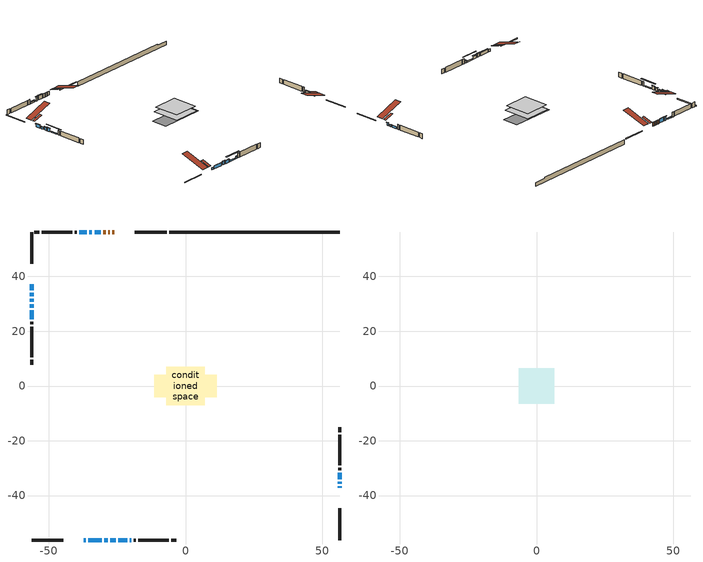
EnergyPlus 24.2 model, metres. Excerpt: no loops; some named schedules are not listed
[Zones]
conditioned space
 floor outside (Floor1 construction): -0.63,-0.63 -0.63,0.63 0.63,0.63 0.63,-0.63 z0.61
 floor adiabatic (AdiabaticFloorConstruction): -7.05,-7.05 -7.05,7.05 7.05,7.05 7.05,-7.05 z0.61
 floor foundation (Slab1 construction): -11.38,-4.16 -11.38,4.16 11.38,4.16 11.38,-4.16 z-1.83
 wall outside (RimJoist1 construction): -6.87,56.24 -18.53,56.24 / -56.24,-56.24 -44.58,-56.24 / -56.24,56.24 -56.24,44.58 / 56.24,-56.24 56.24,-44.58 z0.61:0.91
 wall outside (AdiabaticWallConstruction 1): -25.93,56.24 -26.82,56.24 / -27.75,56.24 -28.19,56.24 / -29.12,56.24 -30.01,56.24 z0.61:2.64
 wall outside (AdiabaticWallConstruction): -37.18,-56.24 -36.43,-56.24 z0.61:1.83; -35.51,-56.24 -30.63,-56.24 / -56.24,37.18 -56.24,34.89 / -56.24,31.92 -56.24,30.8 z0.61:2.13; -29.7,-56.24 -28.48,-56.24 / -56.24,29.87 -56.24,28.65 z0.61:2.44; -27.55,-56.24 -25.52,-56.24 / 56.24,-37.18 56.24,-36.57 z0.61:2.03; -56.24,33.96 -56.24,32.84 / -20.31,-56.24 -19.9,-56.24 z0.61:1.63; -24.59,-56.24 -21.23,-56.24 / -56.24,27.72 -56.24,24.36 / -36.1,56.24 -38.74,56.24 z0.61:1.22; 56.24,-35.64 56.24,-35.03 z0.61:1.43; 56.24,-34.1 56.24,-31.66 z0.61:1.53; -30.94,56.24 -33.22,56.24 / -34.15,56.24 -35.17,56.24 z0.61:2.64
 wall outside (Wall1 construction): -39.67,56.24 -40.47,56.24 / -18.97,-56.24 -18.17,-56.24 / -56.24,23.44 -56.24,22.64 / 56.24,-30.73 56.24,-29.93 z0.61:3.05
 wall outside (Wall2 construction): -41.4,56.24 -52.56,56.24 / -17.24,-56.24 -6.08,-56.24 / -56.24,21.71 -56.24,10.55 / 56.24,-29.01 56.24,-17.85 z0.61:3.05
 wall outside (Wall3 construction): -53.49,56.24 -55.31,56.24 / -5.15,-56.24 -3.33,-56.24 / -56.24,9.62 -56.24,7.8 / 56.24,-16.92 56.24,-15.09 z0.61:3.05
 wall foundation (FoundationWall1 construction): -5.94,56.24,-1.83 -5.94,56.24,0.61 50.02,56.24,0.61 50.02,56.24,-0.05 56.24,56.24,-0.05 56.24,56.24,-1.83
 window (WindowConstruction 14): -37.18,-56.24 -36.44,-56.24 z0.61:1.83
 window (WindowConstruction 7): -35.51,-56.24 -30.63,-56.24 z0.61:2.13
 window (WindowConstruction 8): -29.7,-56.24 -28.48,-56.24 z0.61:2.44
 window (WindowConstruction 9): -27.55,-56.24 -25.52,-56.24 z0.61:2.03
 window (WindowConstruction 10): -56.24,37.18 -56.24,34.89 z0.61:2.13
 window (WindowConstruction 11): -56.24,33.96 -56.24,32.85 z0.61:1.62
 window (WindowConstruction 12): -56.24,31.92 -56.24,30.8 z0.61:2.13
 window (WindowConstruction 13): -56.24,29.87 -56.24,28.65 z0.61:2.44
 window (WindowConstruction 15): -24.59,-56.24 -21.23,-56.24 z0.61:1.22
 window (WindowConstruction): 56.24,-37.18 56.24,-36.57 z0.61:2.03
 window (WindowConstruction 16): -56.24,27.72 -56.24,24.36 z0.61:1.22
 window (WindowConstruction 1): 56.24,-35.64 56.24,-35.03 z0.61:1.42
 window (WindowConstruction 2): 56.24,-34.1 56.24,-31.66 z0.61:1.52
 window (WindowConstruction 3): -30.94,56.24 -33.22,56.24 z0.61:2.64
 window (WindowConstruction 4): -34.15,56.24 -35.17,56.24 z0.61:2.64
 window (WindowConstruction 5): -36.1,56.24 -38.74,56.24 z0.61:1.22
 window (WindowConstruction 6): -20.31,-56.24 -19.9,-56.24 z0.61:1.62
 door (Door): -25.93,56.24 -26.82,56.24 z0.61:2.64
 door (Door 1): -27.75,56.24 -28.19,56.24 z0.61:2.64
 door (Door 2): -29.12,56.24 -30.01,56.24 z0.61:2.64
 ceiling adiabatic (AdiabaticFloorConstruction): 7.05,-7.05 7.05,7.05 -7.05,7.05 -7.05,-7.05 z0.61
 roof outside (Roof2 construction): -25,56.24,3.05 -25,51.49,4.63 -23.75,51.49,4.63 -23.75,56.24,3.05; -38.11,-56.24,3.05 -38.11,-51.49,4.63 -39.36,-51.49,4.63 -39.36,-56.24,3.05; -56.24,38.11,3.05 -51.49,38.11,4.63 -51.49,39.36,4.63 -56.24,39.36,3.05; 56.24,-38.11,3.05 51.49,-38.11,4.63 51.49,-39.36,4.63 56.24,-39.36,3.05
attic - vented
 floor to conditioned space (Floor2 construction Reversed): -6.55,-6.55 -6.55,6.55 6.55,6.55 6.55,-6.55 z3.05
 roof outside (Roof1 construction): -22.82,56.24,3.05 -22.82,43.48,7.3 -19.46,43.48,7.3 -19.46,56.24,3.05; -40.29,-56.24,3.05 -40.29,-43.48,7.3 -43.65,-43.48,7.3 -43.65,-56.24,3.05; -56.24,40.29,3.05 -43.48,40.29,7.3 -43.48,43.65,7.3 -56.24,43.65,3.05; 56.24,-40.29,3.05 43.48,-40.29,7.3 43.48,-43.65,7.3 56.24,-43.65,3.05
shading: -30.43,-56.24 -35.71,-56.24 -35.71,-56.65 -30.43,-56.65 z2.34; -28.28,-56.24 -29.9,-56.24 -29.9,-56.65 -28.28,-56.65 z2.64; -25.32,-56.24 -27.75,-56.24 -27.75,-56.65 -25.32,-56.65 z2.23; -56.24,34.69 -56.24,37.38 -56.65,37.38 -56.65,34.69 z2.34; -56.24,32.64 -56.24,34.16 -56.65,34.16 -56.65,32.64 z1.83; -56.24,30.6 -56.24,32.12 -56.65,32.12 -56.65,30.6 z2.34; -56.24,28.45 -56.24,30.07 -56.65,30.07 -56.65,28.45 z2.64; -18.46,-56.24 -27.36,-56.24 -27.36,-56.65 -18.46,-56.65 z3.99; 56.24,-36.37 56.24,-37.38 56.65,-37.38 56.65,-36.37 z2.23; -56.24,21.59 -56.24,30.49 -56.65,30.49 -56.65,21.59 z3.99; 56.24,-34.83 56.24,-35.84 56.65,-35.84 56.65,-34.83 z1.62; 56.24,-31.46 56.24,-34.3 56.65,-34.3 56.65,-31.46 z1.73; -33.42,56.24 -30.74,56.24 -30.74,56.65 -33.42,56.65 z2.84; -35.37,56.24 -33.95,56.24 -33.95,56.65 -35.37,56.65 z2.84; -38.94,56.24 -35.89,56.24 -35.89,56.65 -38.94,56.65 z1.42; -19.7,-56.24 -20.51,-56.24 -20.51,-56.65 -19.7,-56.65 z1.83
[Building]
Building 1: Terrain=Suburbs
[Site:Location]
Edmonton Intl AP_AB: Latitude {deg}=53.31; Longitude {deg}=-113.58; Time Zone {hr}=-7; Elevation {m}=723; Keep Site Location Information=Yes
[Site:GroundTemperature:Shallow]
-1.56185, -3.61833, -3.78302, -2.80711, 1.11059, 5.01004, 8.39065, 10.5322, 10.7141, 8.97234, 5.67794, 1.89811
[Site:WaterMainsTemperature]
Calculation Method=Schedule; Temperature Schedule=mains temperature schedule
[Material] Roughness=Rough; Thermal Absorptance=0.9
Name | Thickness {m} | Conductivity {W/m-K} | Density {kg/m3} | Specific Heat {J/kg-K} | Solar Absorptance | Visible Absorptance
asphalt or fiberglass shingles | 0.00635 | 0.162714 | 1121.4 | 1465.45 | 0.4 | 0.4
ceiling loosefill ins | 0.169333 | 0.0480833 | 16.02 | 1046.75 | 0.7 | 0.7
ceiling stud and cavity | 0.1397 | 0.502125 | 65.682 | 1177.47 | 0.7 | 0.7
concrete 4.0 in. | 0.1016 | 1.803125 | 2242.8 | 837.4 | 0.7 | 0.7
concrete 8.0 in. | 0.2032 | 1.803125 | 2242.8 | 837.4 | 0.7 | 0.7
door material | 0.04445 | 0.188738 | 512.64 | 1214.23 | 0.7 | 0.7
door material 1 | 0.04445 | 0.053851 | 512.64 | 1214.23 | 0.7 | 0.7
exterior vertical ins | 0.0460229 | 0.029427 | 32.04 | 1214.23 | 0.7 | 0.7
floor covering | 0.0127 | 0.0433444 | 54.468 | 1339.84 | 0.6 | 0.6
floor rigid ins; rim joist rigid ins; roof rigid ins | 0.051816 | 0.029427 | 32.04 | 1214.23 | 0.7 | 0.7
floor rigid ins 1; wall rigid ins | 0.512978 | 0.029427 | 32.04 | 1214.23 | 0.7 | 0.7
floor stud and cavity | 0.1397 | 0.104227 | 92.3553 | 1139.71 | 0.7 | 0.7
floor stud and cavity 1 | 0.1397 | 1.75129 | 37.0049 | 1207.88 | 0.7 | 0.7
furniture material conditioned space 1 | 0.1524 | 0.115458 | 640.8 | 1214.23 | 0.6 | 0.6
gypsum board | 0.0127 | 0.160291 | 801 | 837.4 | 0.6 | 0.6
gypsum board 1 | 0.0127 | 0.160291 | 801 | 837.4 | 0.7 | 0.7
osb sheathing 0.5 in. | 0.0127 | 0.115458 | 512.64 | 1214.23 | 0.7 | 0.7
osb sheathing 0.75 in. | 0.01905 | 0.115458 | 512.64 | 1214.23 | 0.7 | 0.7
osb sheathing 2.0 in. | 0.0508 | 0.115458 | 512.64 | 1214.23 | 0.7 | 0.7
rim joist stud and cavity | 0.0508 | 0.0448971 | 125.044 | 1163.47 | 0.6 | 0.6
roof stud and cavity | 0.2032 | 0.17333 | 78.34581 | 1123.46 | 0.7 | 0.7
wall stud and cavity | 0.1397 | 0.115992 | 139.0536 | 1170.24 | 0.7 | 0.7
wall stud and cavity 1 | 0.1397 | 0.0992973 | 139.0536 | 1170.24 | 0.7 | 0.7
wall stud and cavity 2 | 0.1397 | 0.110654 | 139.0536 | 1170.24 | 0.7 | 0.7
wall stud and cavity 3 | 0.0889 | 0.380278 | 52.3479 | 1209.89 | 0.7 | 0.7
wall stud and cavity 4 | 0.0889 | 0.391764 | 83.0341 | 1211.67 | 0.7 | 0.7
wood siding | 0.0254 | 0.102417 | 544.68 | 1172.36 | 0.4 | 0.4
wood siding 1; wood siding 2; wood siding 3 | 0.0254 | 0.102417 | 544.68 | 1172.36 | 0.7 | 0.7
[WindowMaterial:SimpleGlazingSystem]
Name | U-Factor {W/m2-K} | Solar Heat Gain Coefficient
WindowMaterial | 2.49605 | 0.27
WindowMaterial 1 | 3.259172 | 0.5
WindowMaterial 10 | 3.29721 | 0.7
WindowMaterial 11 | 3.30346 | 0.65
WindowMaterial 12 | 3.276206 | 0.61
WindowMaterial 13 | 3.298918 | 0.68
WindowMaterial 14 | 3.310274 | 0.62
WindowMaterial 15 | 4.77066 | 0.51
WindowMaterial 2 | 3.273367 | 0.58
WindowMaterial 3 | 3.29438 | 0.71
WindowMaterial 4 | 2.41712 | 0.27
WindowMaterial 5 | 2.46993 | 0.27
WindowMaterial 6 | 3.2552 | 0.44
WindowMaterial 7 | 3.296079 | 0.7
WindowMaterial 8 | 3.2745 | 0.55
WindowMaterial 9 | 2.390438 | 0.27
[Construction]
AdiabaticFloorConstruction: floor stud and cavity 1, floor rigid ins 1, osb sheathing 0.75 in., floor covering
AdiabaticWallConstruction: wood siding 2, wall rigid ins, wall stud and cavity 3, gypsum board
AdiabaticWallConstruction 1: wood siding 3, wall rigid ins, wall stud and cavity 3, gypsum board
Door: door material
Door 1; Door 2: door material 1
Floor1 construction: floor stud and cavity, floor rigid ins, osb sheathing 0.75 in., floor covering
Floor2 construction Reversed: gypsum board, ceiling stud and cavity, ceiling loosefill ins
FoundationWall1 construction: concrete 8.0 in., gypsum board 1
furniture construction conditioned space 1: furniture material conditioned space 1
PartitionWallConstruction: gypsum board, wall stud and cavity 4, gypsum board
RimJoist1 construction: wood siding 1, rim joist rigid ins, osb sheathing 2.0 in., rim joist stud and cavity
Roof1 construction: asphalt or fiberglass shingles
Roof2 construction: asphalt or fiberglass shingles, roof rigid ins, osb sheathing 0.75 in., roof stud and cavity, gypsum board
Slab1 construction: concrete 4.0 in.
Wall1 construction: wood siding, osb sheathing 0.5 in., wall stud and cavity, gypsum board
Wall2 construction: wood siding, osb sheathing 0.5 in., wall stud and cavity 1, gypsum board
Wall3 construction: wood siding, osb sheathing 0.5 in., wall stud and cavity 2, gypsum board
WindowConstruction: WindowMaterial
WindowConstruction 1: WindowMaterial 1
WindowConstruction 10: WindowMaterial 10
WindowConstruction 11: WindowMaterial 11
WindowConstruction 12: WindowMaterial 12
WindowConstruction 13: WindowMaterial 13
WindowConstruction 14: WindowMaterial 14
WindowConstruction 15; WindowConstruction 16: WindowMaterial 15
WindowConstruction 2: WindowMaterial 2
WindowConstruction 3: WindowMaterial 3
WindowConstruction 4: WindowMaterial 4
WindowConstruction 5: WindowMaterial 5
WindowConstruction 6: WindowMaterial 6
WindowConstruction 7: WindowMaterial 7
WindowConstruction 8: WindowMaterial 8
WindowConstruction 9: WindowMaterial 9
[Zone] Multiplier=1; Part of Total Floor Area=Yes
Name | Volume {m3}
attic - vented | 118.267
conditioned space | 1023.3
[Space]
Name | Zone | Volume {m3}
attic - vented 1 | attic - vented | 118.267
conditioned space 1 | conditioned space | 1023.3
[ZoneInfiltration:EffectiveLeakageArea]
infil attic - vented 1: Zone or Space=attic - vented 1; Schedule=Always On Discrete; Effective Air Leakage Area {cm2}=5961.74; Stack Coefficient=0.000295575; Wind Coefficient=1.16159e-05
[ZoneMixing]
whole house fan mix: Zone or Space=attic - vented; Schedule=Always On Continuous; Design Flow Rate Calculation Method=Flow/Zone; Design Flow Rate {m3/s}=0; Source Zone or Space=conditioned space
[SurfaceProperty:ExposedFoundationPerimeter]
Slab1: Exposed Perimeter Calculation Method=TotalExposedPerimeter; Total Exposed Perimeter {m}=62.179
[InternalMass] Zone or ZoneList=conditioned space; Space or SpaceList=conditioned space 1
Name | Construction | Surface Area {m2}
furniture mass conditioned space 1 | furniture construction conditioned space 1 | 156.012
partition wall mass | PartitionWallConstruction | 390.03
[Lights]
interior lighting: Zone or ZoneList or Space or SpaceList=conditioned space 1; Schedule=interior lighting schedule; Design Level Calculation Method=LightingLevel; Lighting Level {W}=343.2; Return Air Fraction=0; Fraction Radiant=0.6; Fraction Visible=0.2; Fraction Replaceable=1
[People]
occupants: Zone or ZoneList or Space or SpaceList=conditioned space 1; Number of People Schedule=occupants schedule; Number of People Calculation Method=People; Number of People=3; Fraction Radiant=0.314171; Sensible Heat Fraction=0.56303; Activity Level Schedule=occupants activity schedule; Carbon Dioxide Generation Rate {m3/s-W}=0; Enable ASHRAE 55 Comfort Warnings=No; Mean Radiant Temperature Calculation Type=EnclosureAveraged
[ElectricEquipment] Zone or ZoneList or Space or SpaceList=conditioned space 1; Design Level Calculation Method=EquipmentLevel
Name | Schedule | Design Level {W} | Fraction Latent | Fraction Radiant | Fraction Lost
clothes dryer | clothes dryer schedule | 140.772 | 0.015 | 0.081 | 0.85
clothes washer | clothes washer schedule | 32.1985 | 0.03 | 0.162 | 0.7
cooking range | cooking range schedule | 215.147 | 0.08 | 0.432 | 0.2
dishwasher | dishwasher schedule | 66.8632 | 0.3 | 0.18 | 0.4
fridge | fridge schedule | 72.9452 | 0 | 0.6 | 0
mech vent bath fan 0 | mech vent bath fan 0 schedule | 50.2 | 0 | 0 | 1
mech vent bath fan 1 | mech vent bath fan 1 schedule | 50.2 | 0 | 0 | 1
mech vent house fan | mech vent house fan schedule | 0 | 0 | 0 | 1
mech vent house fan cfis | mech vent house fan cfis schedule | 0 | 0 | 0 | 0
mech vent range fan 0 | mech vent range fan 0 schedule | 57 | 0 | 0 | 1
misc plug loads | misc plug loads schedule | 494.7 | 0.045 | 0.513 | 0.1
whole house fan | Always On Discrete | 0 | 0 | 0 | 1
[OtherEquipment] Zone or ZoneList or Space or SpaceList=conditioned space 1; Design Level Calculation Method=EquipmentLevel
Name | Fuel Type | Schedule | Design Level {W} | Fraction Latent | Fraction Radiant | Fraction Lost
clothes dryer 1 | Electricity | clothes dryer schedule | 0 | 0.015 | 0.081 | 0.85
cooking range 1 | Electricity | cooking range schedule | 0 | 0.08 | 0.432 | 0.2
general water use latent | None | general water use schedule | 62.594 | 1 | 0 | 0
general water use sensible | None | general water use schedule | -61.6891 | 0 | 0.6 | 0
mech vent house fan latent load | None | Always On Discrete | 0 | 1 | 0 | 0
mech vent house fan sensible load | None | Always On Discrete | 0 | 0 | 0 | 0
water heater energy adjustment1 | NaturalGas | Always On Discrete | 0.01 | 0 | 0 | 1
[ZoneInfiltration:DesignFlowRate] Zone or ZoneList or Space or SpaceList=conditioned space 1; Schedule=Always On Discrete; Design Flow Rate Calculation Method=Flow/Zone; Design Flow Rate {m3/s}=0
infil flow; natural vent flow; whole house fan flow
[Foundation:Kiva]
Foundation Kiva 1: Initial Indoor Air Temperature {C}=18; Wall Height Above Grade {m}=0.609996; Wall Depth Below Slab {m}=0.2032; Custom Block Material Name 1=exterior vertical ins; Custom Block Depth 1 {m}=2.43998; Custom Block X Position 1 {m}=0.2159; Custom Block Z Position 1 {m}=0
[Foundation:Kiva:Settings]
Soil Conductivity {W/m-K}=0.849921; Soil Density {kg/m3}=1842.3; Soil Specific Heat {J/kg-K}=418.7; Ground Solar Absorptivity=0.9; Ground Thermal Absorptivity=0.9; Ground Surface Roughness {m}=0.03; Far-Field Width {m}=40; Deep-Ground Boundary Condition=ZeroFlux; Deep-Ground Depth {m}=40; Minimum Cell Dimension {m}=0.2; Maximum Cell Growth Coefficient=3; Simulation Timestep=Timestep
[Exterior:Lights]
exterior lighting: Schedule=exterior lighting schedule; Design Level {W}=75.6
[Schedule:Constant]
Name | Hourly Value
Always On Continuous; mech vent house fan schedule; mech vent house fan cfis schedule; Always On Discrete | 1
occupants activity schedule | 117.228
fridge schedule | 0
[Schedule:Week:Daily]
interior lighting schedule Week Rule - Jan1-Jan27: interior lighting schedule day, interior lighting schedule day, interior lighting schedule day, interior lighting schedule day, interior lighting schedule day, interior lighting schedule day, interior lighting schedule day, interior lighting schedule default day, interior lighting schedule default day, interior lighting schedule default day, interior lighting schedule default day, interior lighting schedule default day
interior lighting schedule Week Rule - Jan28-Feb3: interior lighting schedule day, interior lighting schedule day, interior lighting schedule day, interior lighting schedule day, interior lighting schedule day 1, interior lighting schedule day 1, interior lighting schedule day 1, interior lighting schedule default day, interior lighting schedule default day, interior lighting schedule default day, interior lighting schedule default day, interior lighting schedule default day
interior lighting schedule Week Rule - Feb4-Feb24: interior lighting schedule day 1, interior lighting schedule day 1, interior lighting schedule day 1, interior lighting schedule day 1, interior lighting schedule day 1, interior lighting schedule day 1, interior lighting schedule day 1, interior lighting schedule default day, interior lighting schedule default day, interior lighting schedule default day, interior lighting schedule default day, interior lighting schedule default day
interior lighting schedule Week Rule - Feb25-Mar3: interior lighting schedule day 1, interior lighting schedule day 1, interior lighting schedule day 1, interior lighting schedule day 1, interior lighting schedule day 2, interior lighting schedule day 2, interior lighting schedule day 2, interior lighting schedule default day, interior lighting schedule default day, interior lighting schedule default day, interior lighting schedule default day, interior lighting schedule default day
interior lighting schedule Week Rule - Mar4-Mar31: interior lighting schedule day 2, interior lighting schedule day 2, interior lighting schedule day 2, interior lighting schedule day 2, interior lighting schedule day 2, interior lighting schedule day 2, interior lighting schedule day 2, interior lighting schedule default day, interior lighting schedule default day, interior lighting schedule default day, interior lighting schedule default day, interior lighting schedule default day
interior lighting schedule Week Rule - Apr1-Apr28: interior lighting schedule day 3, interior lighting schedule day 3, interior lighting schedule day 3, interior lighting schedule day 3, interior lighting schedule day 3, interior lighting schedule day 3, interior lighting schedule day 3, interior lighting schedule default day, interior lighting schedule default day, interior lighting schedule default day, interior lighting schedule default day, interior lighting schedule default day
interior lighting schedule Week Rule - Apr29-May5: interior lighting schedule day 3, interior lighting schedule day 3, interior lighting schedule day 4, interior lighting schedule day 4, interior lighting schedule day 4, interior lighting schedule day 4, interior lighting schedule day 4, interior lighting schedule default day, interior lighting schedule default day, interior lighting schedule default day, interior lighting schedule default day, interior lighting schedule default day
interior lighting schedule Week Rule - May6-May26: interior lighting schedule day 4, interior lighting schedule day 4, interior lighting schedule day 4, interior lighting schedule day 4, interior lighting schedule day 4, interior lighting schedule day 4, interior lighting schedule day 4, interior lighting schedule default day, interior lighting schedule default day, interior lighting schedule default day, interior lighting schedule default day, interior lighting schedule default day
interior lighting schedule Week Rule - May27-Jun2: interior lighting schedule day 4, interior lighting schedule day 4, interior lighting schedule day 4, interior lighting schedule day 4, interior lighting schedule day 4, interior lighting schedule day 5, interior lighting schedule day 5, interior lighting schedule default day, interior lighting schedule default day, interior lighting schedule default day, interior lighting schedule default day, interior lighting schedule default day
interior lighting schedule Week Rule - Jun3-Jun30: interior lighting schedule day 5, interior lighting schedule day 5, interior lighting schedule day 5, interior lighting schedule day 5, interior lighting schedule day 5, interior lighting schedule day 5, interior lighting schedule day 5, interior lighting schedule default day, interior lighting schedule default day, interior lighting schedule default day, interior lighting schedule default day, interior lighting schedule default day
interior lighting schedule Week Rule - Jul1-Jul28: interior lighting schedule day 6, interior lighting schedule day 6, interior lighting schedule day 6, interior lighting schedule day 6, interior lighting schedule day 6, interior lighting schedule day 6, interior lighting schedule day 6, interior lighting schedule default day, interior lighting schedule default day, interior lighting schedule default day, interior lighting schedule default day, interior lighting schedule default day
interior lighting schedule Week Rule - Jul29-Aug4: interior lighting schedule day 6, interior lighting schedule day 6, interior lighting schedule day 6, interior lighting schedule day 7, interior lighting schedule day 7, interior lighting schedule day 7, interior lighting schedule day 7, interior lighting schedule default day, interior lighting schedule default day, interior lighting schedule default day, interior lighting schedule default day, interior lighting schedule default day
interior lighting schedule Week Rule - Aug5-Aug25: interior lighting schedule day 7, interior lighting schedule day 7, interior lighting schedule day 7, interior lighting schedule day 7, interior lighting schedule day 7, interior lighting schedule day 7, interior lighting schedule day 7, interior lighting schedule default day, interior lighting schedule default day, interior lighting schedule default day, interior lighting schedule default day, interior lighting schedule default day
interior lighting schedule Week Rule - Aug26-Sep1: interior lighting schedule day 7, interior lighting schedule day 7, interior lighting schedule day 7, interior lighting schedule day 7, interior lighting schedule day 7, interior lighting schedule day 7, interior lighting schedule day 8, interior lighting schedule default day, interior lighting schedule default day, interior lighting schedule default day, interior lighting schedule default day, interior lighting schedule default day
interior lighting schedule Week Rule - Sep2-Sep29: interior lighting schedule day 8, interior lighting schedule day 8, interior lighting schedule day 8, interior lighting schedule day 8, interior lighting schedule day 8, interior lighting schedule day 8, interior lighting schedule day 8, interior lighting schedule default day, interior lighting schedule default day, interior lighting schedule default day, interior lighting schedule default day, interior lighting schedule default day
interior lighting schedule Week Rule - Sep30-Oct6: interior lighting schedule day 8, interior lighting schedule day 9, interior lighting schedule day 9, interior lighting schedule day 9, interior lighting schedule day 9, interior lighting schedule day 9, interior lighting schedule day 9, interior lighting schedule default day, interior lighting schedule default day, interior lighting schedule default day, interior lighting schedule default day, interior lighting schedule default day
interior lighting schedule Week Rule - Oct7-Oct27: interior lighting schedule day 9, interior lighting schedule day 9, interior lighting schedule day 9, interior lighting schedule day 9, interior lighting schedule day 9, interior lighting schedule day 9, interior lighting schedule day 9, interior lighting schedule default day, interior lighting schedule default day, interior lighting schedule default day, interior lighting schedule default day, interior lighting schedule default day
interior lighting schedule Week Rule - Oct28-Nov3: interior lighting schedule day 9, interior lighting schedule day 9, interior lighting schedule day 9, interior lighting schedule day 9, interior lighting schedule day 10, interior lighting schedule day 10, interior lighting schedule day 10, interior lighting schedule default day, interior lighting schedule default day, interior lighting schedule default day, interior lighting schedule default day, interior lighting schedule default day
interior lighting schedule Week Rule - Nov4-Nov24: interior lighting schedule day 10, interior lighting schedule day 10, interior lighting schedule day 10, interior lighting schedule day 10, interior lighting schedule day 10, interior lighting schedule day 10, interior lighting schedule day 10, interior lighting schedule default day, interior lighting schedule default day, interior lighting schedule default day, interior lighting schedule default day, interior lighting schedule default day
interior lighting schedule Week Rule - Nov25-Dec1: interior lighting schedule day 10, interior lighting schedule day 10, interior lighting schedule day 10, interior lighting schedule day 10, interior lighting schedule day 10, interior lighting schedule day 10, interior lighting schedule day 11, interior lighting schedule default day, interior lighting schedule default day, interior lighting schedule default day, interior lighting schedule default day, interior lighting schedule default day
interior lighting schedule Week Rule - Dec2-Dec31: interior lighting schedule day 11, interior lighting schedule day 11, interior lighting schedule day 11, interior lighting schedule day 11, interior lighting schedule day 11, interior lighting schedule day 11, interior lighting schedule day 11, interior lighting schedule default day, interior lighting schedule default day, interior lighting schedule default day, interior lighting schedule default day, interior lighting schedule default day
occupants schedule Week Rule - Jan1-Dec31: occupants schedule day, occupants schedule day, occupants schedule day, occupants schedule day, occupants schedule day, occupants schedule day, occupants schedule day, occupants schedule default day, occupants schedule default day, occupants schedule default day, occupants schedule default day, occupants schedule default day
clothes dryer schedule Week Rule - Jan1-Dec31: clothes dryer schedule day, clothes dryer schedule day, clothes dryer schedule day, clothes dryer schedule day, clothes dryer schedule day, clothes dryer schedule day, clothes dryer schedule day, clothes dryer schedule default day, clothes dryer schedule default day, clothes dryer schedule default day, clothes dryer schedule default day, clothes dryer schedule default day
clothes washer schedule Week Rule - Jan1-Dec31: clothes washer schedule day, clothes washer schedule day, clothes washer schedule day, clothes washer schedule day, clothes washer schedule day, clothes washer schedule day, clothes washer schedule day, clothes washer schedule default day, clothes washer schedule default day, clothes washer schedule default day, clothes washer schedule default day, clothes washer schedule default day
cooking range schedule Week Rule - Jan1-Dec31: cooking range schedule day, cooking range schedule day, cooking range schedule day, cooking range schedule day, cooking range schedule day, cooking range schedule day, cooking range schedule day, cooking range schedule default day, cooking range schedule default day, cooking range schedule default day, cooking range schedule default day, cooking range schedule default day
dishwasher schedule Week Rule - Jan1-Dec31: dishwasher schedule day, dishwasher schedule day, dishwasher schedule day, dishwasher schedule day, dishwasher schedule day, dishwasher schedule day, dishwasher schedule day, dishwasher schedule default day, dishwasher schedule default day, dishwasher schedule default day, dishwasher schedule default day, dishwasher schedule default day
mech vent bath fan 0 schedule Week Rule - Jan1-Dec31: mech vent bath fan 0 schedule day, mech vent bath fan 0 schedule day, mech vent bath fan 0 schedule day, mech vent bath fan 0 schedule day, mech vent bath fan 0 schedule day, mech vent bath fan 0 schedule day, mech vent bath fan 0 schedule day, mech vent bath fan 0 schedule default day, mech vent bath fan 0 schedule default day, mech vent bath fan 0 schedule default day, mech vent bath fan 0 schedule default day, mech vent bath fan 0 schedule default day
mech vent bath fan 1 schedule Week Rule - Jan1-Dec31: mech vent bath fan 1 schedule day, mech vent bath fan 1 schedule day, mech vent bath fan 1 schedule day, mech vent bath fan 1 schedule day, mech vent bath fan 1 schedule day, mech vent bath fan 1 schedule day, mech vent bath fan 1 schedule day, mech vent bath fan 1 schedule default day, mech vent bath fan 1 schedule default day, mech vent bath fan 1 schedule default day, mech vent bath fan 1 schedule default day, mech vent bath fan 1 schedule default day
mech vent range fan 0 schedule Week Rule - Jan1-Dec31: mech vent range fan 0 schedule day, mech vent range fan 0 schedule day, mech vent range fan 0 schedule day, mech vent range fan 0 schedule day, mech vent range fan 0 schedule day, mech vent range fan 0 schedule day, mech vent range fan 0 schedule day, mech vent range fan 0 schedule default day, mech vent range fan 0 schedule default day, mech vent range fan 0 schedule default day, mech vent range fan 0 schedule default day, mech vent range fan 0 schedule default day
misc plug loads schedule Week Rule - Jan1-Dec31: misc plug loads schedule day, misc plug loads schedule day, misc plug loads schedule day, misc plug loads schedule day, misc plug loads schedule day, misc plug loads schedule day, misc plug loads schedule day, misc plug loads schedule default day, misc plug loads schedule default day, misc plug loads schedule default day, misc plug loads schedule default day, misc plug loads schedule default day
general water use schedule Week Rule - Jan1-Dec31: general water use schedule day, general water use schedule day, general water use schedule day, general water use schedule day, general water use schedule day, general water use schedule day, general water use schedule day, general water use schedule default day, general water use schedule default day, general water use schedule default day, general water use schedule default day, general water use schedule default day
exterior lighting schedule Week Rule - Jan1-Jan27: exterior lighting schedule day, exterior lighting schedule day, exterior lighting schedule day, exterior lighting schedule day, exterior lighting schedule day, exterior lighting schedule day, exterior lighting schedule day, exterior lighting schedule default day, exterior lighting schedule default day, exterior lighting schedule default day, exterior lighting schedule default day, exterior lighting schedule default day
exterior lighting schedule Week Rule - Jan28-Feb3: exterior lighting schedule day, exterior lighting schedule day, exterior lighting schedule day, exterior lighting schedule day, exterior lighting schedule day 1, exterior lighting schedule day 1, exterior lighting schedule day 1, exterior lighting schedule default day, exterior lighting schedule default day, exterior lighting schedule default day, exterior lighting schedule default day, exterior lighting schedule default day
exterior lighting schedule Week Rule - Feb4-Feb24: exterior lighting schedule day 1, exterior lighting schedule day 1, exterior lighting schedule day 1, exterior lighting schedule day 1, exterior lighting schedule day 1, exterior lighting schedule day 1, exterior lighting schedule day 1, exterior lighting schedule default day, exterior lighting schedule default day, exterior lighting schedule default day, exterior lighting schedule default day, exterior lighting schedule default day
exterior lighting schedule Week Rule - Feb25-Mar3: exterior lighting schedule day 1, exterior lighting schedule day 1, exterior lighting schedule day 1, exterior lighting schedule day 1, exterior lighting schedule day 2, exterior lighting schedule day 2, exterior lighting schedule day 2, exterior lighting schedule default day, exterior lighting schedule default day, exterior lighting schedule default day, exterior lighting schedule default day, exterior lighting schedule default day
exterior lighting schedule Week Rule - Mar4-Mar31: exterior lighting schedule day 2, exterior lighting schedule day 2, exterior lighting schedule day 2, exterior lighting schedule day 2, exterior lighting schedule day 2, exterior lighting schedule day 2, exterior lighting schedule day 2, exterior lighting schedule default day, exterior lighting schedule default day, exterior lighting schedule default day, exterior lighting schedule default day, exterior lighting schedule default day
exterior lighting schedule Week Rule - Apr1-Apr28: exterior lighting schedule day 3, exterior lighting schedule day 3, exterior lighting schedule day 3, exterior lighting schedule day 3, exterior lighting schedule day 3, exterior lighting schedule day 3, exterior lighting schedule day 3, exterior lighting schedule default day, exterior lighting schedule default day, exterior lighting schedule default day, exterior lighting schedule default day, exterior lighting schedule default day
exterior lighting schedule Week Rule - Apr29-May5: exterior lighting schedule day 3, exterior lighting schedule day 3, exterior lighting schedule day 4, exterior lighting schedule day 4, exterior lighting schedule day 4, exterior lighting schedule day 4, exterior lighting schedule day 4, exterior lighting schedule default day, exterior lighting schedule default day, exterior lighting schedule default day, exterior lighting schedule default day, exterior lighting schedule default day
exterior lighting schedule Week Rule - May6-May26: exterior lighting schedule day 4, exterior lighting schedule day 4, exterior lighting schedule day 4, exterior lighting schedule day 4, exterior lighting schedule day 4, exterior lighting schedule day 4, exterior lighting schedule day 4, exterior lighting schedule default day, exterior lighting schedule default day, exterior lighting schedule default day, exterior lighting schedule default day, exterior lighting schedule default day
exterior lighting schedule Week Rule - May27-Jun2: exterior lighting schedule day 4, exterior lighting schedule day 4, exterior lighting schedule day 4, exterior lighting schedule day 4, exterior lighting schedule day 4, exterior lighting schedule day 5, exterior lighting schedule day 5, exterior lighting schedule default day, exterior lighting schedule default day, exterior lighting schedule default day, exterior lighting schedule default day, exterior lighting schedule default day
[Schedule:Year]
interior lighting schedule: interior lighting schedule Week Rule - Jan1-Jan27, 1, 1, 1, 27, interior lighting schedule Week Rule - Jan28-Feb3, 1, 28, 2, 3, interior lighting schedule Week Rule - Feb4-Feb24, 2, 4, 2, 24, interior lighting schedule Week Rule - Feb25-Mar3, 2, 25, 3, 3, interior lighting schedule Week Rule - Mar4-Mar31, 3, 4, 3, 31, interior lighting schedule Week Rule - Apr1-Apr28, 4, 1, 4, 28, interior lighting schedule Week Rule - Apr29-May5, 4, 29, 5, 5, interior lighting schedule Week Rule - May6-May26, 5, 6, 5, 26, interior lighting schedule Week Rule - May27-Jun2, 5, 27, 6, 2, interior lighting schedule Week Rule - Jun3-Jun30, 6, 3, 6, 30, interior lighting schedule Week Rule - Jul1-Jul28, 7, 1, 7, 28, interior lighting schedule Week Rule - Jul29-Aug4, 7, 29, 8, 4, interior lighting schedule Week Rule - Aug5-Aug25, 8, 5, 8, 25, interior lighting schedule Week Rule - Aug26-Sep1, 8, 26, 9, 1, interior lighting schedule Week Rule - Sep2-Sep29, 9, 2, 9, 29, interior lighting schedule Week Rule - Sep30-Oct6, 9, 30, 10, 6, interior lighting schedule Week Rule - Oct7-Oct27, 10, 7, 10, 27, interior lighting schedule Week Rule - Oct28-Nov3, 10, 28, 11, 3, interior lighting schedule Week Rule - Nov4-Nov24, 11, 4, 11, 24, interior lighting schedule Week Rule - Nov25-Dec1, 11, 25, 12, 1, interior lighting schedule Week Rule - Dec2-Dec31, 12, 2, 12, 31
occupants schedule: occupants schedule Week Rule - Jan1-Dec31, 1, 1, 12, 31
clothes dryer schedule: clothes dryer schedule Week Rule - Jan1-Dec31, 1, 1, 12, 31
clothes washer schedule: clothes washer schedule Week Rule - Jan1-Dec31, 1, 1, 12, 31
cooking range schedule: cooking range schedule Week Rule - Jan1-Dec31, 1, 1, 12, 31
dishwasher schedule: dishwasher schedule Week Rule - Jan1-Dec31, 1, 1, 12, 31
mech vent bath fan 0 schedule: mech vent bath fan 0 schedule Week Rule - Jan1-Dec31, 1, 1, 12, 31
mech vent bath fan 1 schedule: mech vent bath fan 1 schedule Week Rule - Jan1-Dec31, 1, 1, 12, 31
mech vent range fan 0 schedule: mech vent range fan 0 schedule Week Rule - Jan1-Dec31, 1, 1, 12, 31
misc plug loads schedule: misc plug loads schedule Week Rule - Jan1-Dec31, 1, 1, 12, 31
general water use schedule: general water use schedule Week Rule - Jan1-Dec31, 1, 1, 12, 31
exterior lighting schedule: exterior lighting schedule Week Rule - Jan1-Jan27, 1, 1, 1, 27, exterior lighting schedule Week Rule - Jan28-Feb3, 1, 28, 2, 3, exterior lighting schedule Week Rule - Feb4-Feb24, 2, 4, 2, 24, exterior lighting schedule Week Rule - Feb25-Mar3, 2, 25, 3, 3, exterior lighting schedule Week Rule - Mar4-Mar31, 3, 4, 3, 31, exterior lighting schedule Week Rule - Apr1-Apr28, 4, 1, 4, 28, exterior lighting schedule Week Rule - Apr29-May5, 4, 29, 5, 5, exterior lighting schedule Week Rule - May6-May26, 5, 6, 5, 26, exterior lighting schedule Week Rule - May27-Jun2, 5, 27, 6, 2, exterior lighting schedule Week Rule - Jun3-Jun30, 6, 3, 6, 30, exterior lighting schedule Week Rule - Jul1-Jul28, 7, 1, 7, 28, exterior lighting schedule Week Rule - Jul29-Aug4, 7, 29, 8, 4, exterior lighting schedule Week Rule - Aug5-Aug25, 8, 5, 8, 25, exterior lighting schedule Week Rule - Aug26-Sep1, 8, 26, 9, 1, exterior lighting schedule Week Rule - Sep2-Sep29, 9, 2, 9, 29, exterior lighting schedule Week Rule - Sep30-Oct6, 9, 30, 10, 6, exterior lighting schedule Week Rule - Oct7-Oct27, 10, 7, 10, 27, exterior lighting schedule Week Rule - Oct28-Nov3, 10, 28, 11, 3, exterior lighting schedule Week Rule - Nov4-Nov24, 11, 4, 11, 24, exterior lighting schedule Week Rule - Nov25-Dec1, 11, 25, 12, 1, exterior lighting schedule Week Rule - Dec2-Dec31, 12, 2, 12, 31
[Schedule:Compact]
mains temperature schedule: Through: 01/01, For: AllDays, Until: 24:00, 3.97167, Through: 01/02, For: AllDays, Until: 24:00, 3.90778, Through: 01/03, For: AllDays, Until: 24:00, 3.84556, Through: 01/04, For: AllDays, Until: 24:00, 3.78389, Through: 01/05, For: AllDays, Until: 24:00, 3.72278, Through: 01/06, For: AllDays, Until: 24:00, 3.66278, Through: 01/07, For: AllDays, Until: 24:00, 3.60389, Through: 01/08, For: AllDays, Until: 24:00, 3.54556, Through: 01/09, For: AllDays, Until: 24:00, 3.48833, Through: 01/10, For: AllDays, Until: 24:00, 3.43167, Through: 01/11, For: AllDays, Until: 24:00, 3.37611, Through: 01/12, For: AllDays, Until: 24:00, 3.32167, Through: 01/13, For: AllDays, Until: 24:00, 3.26833, Through: 01/14, For: AllDays, Until: 24:00, 3.21556, Through: 01/15, For: AllDays, Until: 24:00, 3.16444, Through: 01/16, For: AllDays, Until: 24:00, 3.11389, Through: 01/17, For: AllDays, Until: 24:00, 3.06444, Through: 01/18, For: AllDays, Until: 24:00, 3.01611, Through: 01/19, For: AllDays, Until: 24:00, 2.96889, Through: 01/20, For: AllDays, Until: 24:00, 2.92278, Through: 01/21, For: AllDays, Until: 24:00, 2.87722, Through: 01/22, For: AllDays, Until: 24:00, 2.83333, Through: 01/23, For: AllDays, Until: 24:00, 2.79056, Through: 01/24, For: AllDays, Until: 24:00, 2.74889, Through: 01/25, For: AllDays, Until: 24:00, 2.70833, Through: 01/26, For: AllDays, Until: 24:00, 2.66889, Through: 01/27, For: AllDays, Until: 24:00, 2.63056, Through: 01/28, For: AllDays, Until: 24:00, 2.59333, Through: 01/29, For: AllDays, Until: 24:00, 2.55778, Through: 01/30, For: AllDays, Until: 24:00, 2.52278, Through: 01/31, For: AllDays, Until: 24:00, 2.48944, Through: 02/01, For: AllDays, Until: 24:00, 2.45722, Through: 02/02, For: AllDays, Until: 24:00, 2.42611, Through: 02/03, For: AllDays, Until: 24:00, 2.39667, Through: 02/04, For: AllDays, Until: 24:00, 2.36833, Through: 02/05, For: AllDays, Until: 24:00, 2.34111, Through: 02/06, For: AllDays, Until: 24:00, 2.315, Through: 02/07, For: AllDays, Until: 24:00, 2.29056, Through: 02/08, For: AllDays, Until: 24:00, 2.26722, Through: 02/09, For: AllDays, Until: 24:00, 2.245, Through: 02/10, For: AllDays, Until: 24:00, 2.22444, Through: 02/11, For: AllDays, Until: 24:00, 2.20444, Through: 02/12, For: AllDays, Until: 24:00, 2.18667, Through: 02/13, For: AllDays, Until: 24:00, 2.17, Through: 02/14, For: AllDays, Until: 24:00, 2.15444, Through: 02/15, For: AllDays, Until: 24:00, 2.14, Through: 02/16, For: AllDays, Until: 24:00, 2.12722, Through: 02/17, For: AllDays, Until: 24:00, 2.11556, Through: 02/18, For: AllDays, Until: 24:00, 2.10556, Through: 02/19, For: AllDays, Until: 24:00, 2.09667, Through: 02/20, For: AllDays, Until: 24:00, 2.08889, Through: 02/21, For: AllDays, Until: 24:00, 2.08278, Through: 02/22, For: AllDays, Until: 24:00, 2.07833, Through: 02/23, For: AllDays, Until: 24:00, 2.07444, Through: 02/24, For: AllDays, Until: 24:00, 2.07278, Through: 02/25, For: AllDays, Until: 24:00, 2.07167, Through: 02/26, For: AllDays, Until: 24:00, 2.07222, Through: 02/27, For: AllDays, Until: 24:00, 2.07444, Through: 02/28, For: AllDays, Until: 24:00, 2.07778, Through: 03/01, For: AllDays, Until: 24:00, 2.08222, Through: 03/02, For: AllDays, Until: 24:00, 2.08833, Through: 03/03, For: AllDays, Until: 24:00, 2.09556, Through: 03/04, For: AllDays, Until: 24:00, 2.10444, Through: 03/05, For: AllDays, Until: 24:00, 2.11444, Through: 03/06, For: AllDays, Until: 24:00, 2.12556, Through: 03/07, For: AllDays, Until: 24:00, 2.13833, Through: 03/08, For: AllDays, Until: 24:00, 2.15278, Through: 03/09, For: AllDays, Until: 24:00, 2.16778, Through: 03/10, For: AllDays, Until: 24:00, 2.18444, Through: 03/11, For: AllDays, Until: 24:00, 2.20278, Through: 03/12, For: AllDays, Until: 24:00, 2.22167, Through: 03/13, For: AllDays, Until: 24:00, 2.24278, Through: 03/14, For: AllDays, Until: 24:00, 2.26444, Through: 03/15, For: AllDays, Until: 24:00, 2.28778, Through: 03/16, For: AllDays, Until: 24:00, 2.31222, Through: 03/17, For: AllDays, Until: 24:00, 2.33778, Through: 03/18, For: AllDays, Until: 24:00, 2.365, Through: 03/19, For: AllDays, Until: 24:00, 2.39333, Through: 03/20, For: AllDays, Until: 24:00, 2.42278, Through: 03/21, For: AllDays, Until: 24:00, 2.45389, Through: 03/22, For: AllDays, Until: 24:00, 2.48611, Through: 03/23, For: AllDays, Until: 24:00, 2.51889, Through: 03/24, For: AllDays, Until: 24:00, 2.55389, Through: 03/25, For: AllDays, Until: 24:00, 2.58944, Through: 03/26, For: AllDays, Until: 24:00, 2.62611, Through: 03/27, For: AllDays, Until: 24:00, 2.66444, Through: 03/28, For: AllDays, Until: 24:00, 2.70389, Through: 03/29, For: AllDays, Until: 24:00, 2.74389, Through: 03/30, For: AllDays, Until: 24:00, 2.78556, Through: 03/31, For: AllDays, Until: 24:00, 2.82833, Through: 04/01, For: AllDays, Until: 24:00, 2.87222, Through: 04/02, For: AllDays, Until: 24:00, 2.91722, Through: 04/03, For: AllDays, Until: 24:00, 2.96333, Through: 04/04, For: AllDays, Until: 24:00, 3.01056, Through: 04/05, For: AllDays, Until: 24:00, 3.05889, Through: 04/06, For: AllDays, Until: 24:00, 3.10833, Through: 04/07, For: AllDays, Until: 24:00, 3.15833, Through: 04/08, For: AllDays, Until: 24:00, 3.21, Through: 04/09, For: AllDays, Until: 24:00, 3.26222, Through: 04/10, For: AllDays, Until: 24:00, 3.31556, Through: 04/11, For: AllDays, Until: 24:00, 3.37, Through: 04/12, For: AllDays, Until: 24:00, 3.42556, Through: 04/13, For: AllDays, Until: 24:00, 3.48167, Through: 04/14, For: AllDays, Until: 24:00, 3.53889, Through: 04/15, For: AllDays, Until: 24:00, 3.59722, Through: 04/16, For: AllDays, Until: 24:00, 3.65611, Through: 04/17, For: AllDays, Until: 24:00, 3.71611, Through: 04/18, For: AllDays, Until: 24:00, 3.77667, Through: 04/19, For: AllDays, Until: 24:00, 3.83833, Through: 04/20, For: AllDays, Until: 24:00, 3.90111, Through: 04/21, For: AllDays, Until: 24:00, 3.96444, Through: 04/22, For: AllDays, Until: 24:00, 4.02833, Through: 04/23, For: AllDays, Until: 24:00, 4.09333, Through: 04/24, For: AllDays, Until: 24:00, 4.15889, Through: 04/25, For: AllDays, Until: 24:00, 4.225, Through: 04/26, For: AllDays, Until: 24:00, 4.29222, Through: 04/27, For: AllDays, Until: 24:00, 4.36, Through: 04/28, For: AllDays, Until: 24:00, 4.42833, Through: 04/29, For: AllDays, Until: 24:00, 4.49722, Through: 04/30, For: AllDays, Until: 24:00, 4.56667, Through: 05/01, For: AllDays, Until: 24:00, 4.63722, Through: 05/02, For: AllDays, Until: 24:00, 4.70833, Through: 05/03, For: AllDays, Until: 24:00, 4.77944, Through: 05/04, For: AllDays, Until: 24:00, 4.85167, Through: 05/05, For: AllDays, Until: 24:00, 4.92389, Through: 05/06, For: AllDays, Until: 24:00, 4.99722, Through: 05/07, For: AllDays, Until: 24:00, 5.07056, Through: 05/08, For: AllDays, Until: 24:00, 5.145, Through: 05/09, For: AllDays, Until: 24:00, 5.21944, Through: 05/10, For: AllDays, Until: 24:00, 5.29389, Through: 05/11, For: AllDays, Until: 24:00, 5.36944, Through: 05/12, For: AllDays, Until: 24:00, 5.445, Through: 05/13, For: AllDays, Until: 24:00, 5.52111, Through: 05/14, For: AllDays, Until: 24:00, 5.59722, Through: 05/15, For: AllDays, Until: 24:00, 5.67389, Through: 05/16, For: AllDays, Until: 24:00, 5.75056, Through: 05/17, For: AllDays, Until: 24:00, 5.82778, Through: 05/18, For: AllDays, Until: 24:00, 5.90556, Through: 05/19, For: AllDays, Until: 24:00, 5.98278, Through: 05/20, For: AllDays, Until: 24:00, 6.06056, Through: 05/21, For: AllDays, Until: 24:00, 6.13889, Through: 05/22, For: AllDays, Until: 24:00, 6.21667, Through: 05/23, For: AllDays, Until: 24:00, 6.295, Through: 05/24, For: AllDays, Until: 24:00, 6.37333, Through: 05/25, For: AllDays, Until: 24:00, 6.45222, Through: 05/26, For: AllDays, Until: 24:00, 6.53056, Through: 05/27, For: AllDays, Until: 24:00, 6.60889, Through: 05/28, For: AllDays, Until: 24:00, 6.68778, Through: 05/29, For: AllDays, Until: 24:00, 6.76611, Through: 05/30, For: AllDays, Until: 24:00, 6.84444, Through: 05/31, For: AllDays, Until: 24:00, 6.92278, Through: 06/01, For: AllDays, Until: 24:00, 7.00111, Through: 06/02, For: AllDays, Until: 24:00, 7.07944, Through: 06/03, For: AllDays, Until: 24:00, 7.15778, Through: 06/04, For: AllDays, Until: 24:00, 7.23556, Through: 06/05, For: AllDays, Until: 24:00, 7.31333, Through: 06/06, For: AllDays, Until: 24:00, 7.39056, Through: 06/07, For: AllDays, Until: 24:00, 7.46833, Through: 06/08, For: AllDays, Until: 24:00, 7.545, Through: 06/09, For: AllDays, Until: 24:00, 7.62222, Through: 06/10, For: AllDays, Until: 24:00, 7.69833, Through: 06/11, For: AllDays, Until: 24:00, 7.775, Through: 06/12, For: AllDays, Until: 24:00, 7.85056, Through: 06/13, For: AllDays, Until: 24:00, 7.92611, Through: 06/14, For: AllDays, Until: 24:00, 8.00111, Through: 06/15, For: AllDays, Until: 24:00, 8.07611, Through: 06/16, For: AllDays, Until: 24:00, 8.15056, Through: 06/17, For: AllDays, Until: 24:00, 8.22389, Through: 06/18, For: AllDays, Until: 24:00, 8.29778, Through: 06/19, For: AllDays, Until: 24:00, 8.37056, Through: 06/20, For: AllDays, Until: 24:00, 8.44278, Through: 06/21, For: AllDays, Until: 24:00, 8.51444, Through: 06/22, For: AllDays, Until: 24:00, 8.58611, Through: 06/23, For: AllDays, Until: 24:00, 8.65667, Through: 06/24, For: AllDays, Until: 24:00, 8.72667, Through: 06/25, For: AllDays, Until: 24:00, 8.79611, Through: 06/26, For: AllDays, Until: 24:00, 8.865, Through: 06/27, For: AllDays, Until: 24:00, 8.93333, Through: 06/28, For: AllDays, Until: 24:00, 9.00056, Through: 06/29, For: AllDays, Until: 24:00, 9.06778, Through: 06/30, For: AllDays, Until: 24:00, 9.13333, Through: 07/01, For: AllDays, Until: 24:00, 9.19889, Through: 07/02, For: AllDays, Until: 24:00, 9.26333, Through: 07/03, For: AllDays, Until: 24:00, 9.32722, Through: 07/04, For: AllDays, Until: 24:00, 9.39056, Through: 07/05, For: AllDays, Until: 24:00, 9.45278, Through: 07/06, For: AllDays, Until: 24:00, 9.51389, Through: 07/07, For: AllDays, Until: 24:00, 9.57444, Through: 07/08, For: AllDays, Until: 24:00, 9.63389, Through: 07/09, For: AllDays, Until: 24:00, 9.69278, Through: 07/10, For: AllDays, Until: 24:00, 9.75056, Through: 07/11, For: AllDays, Until: 24:00, 9.80778, Through: 07/12, For: AllDays, Until: 24:00, 9.86333, Through: 07/13, For: AllDays, Until: 24:00, 9.91833, Through: 07/14, For: AllDays, Until: 24:00, 9.97278, Through: 07/15, For: AllDays, Until: 24:00, 10.0256, Through: 07/16, For: AllDays, Until: 24:00, 10.0778, Through: 07/17, For: AllDays, Until: 24:00, 10.1289, Through: 07/18, For: AllDays, Until: 24:00, 10.1789, Through: 07/19, For: AllDays, Until: 24:00, 10.2278, Through: 07/20, For: AllDays, Until: 24:00, 10.2756, Through: 07/21, For: AllDays, Until: 24:00, 10.3222, Through: 07/22, For: AllDays, Until: 24:00, 10.3683, Through: 07/23, For: AllDays, Until: 24:00, 10.4128, Through: 07/24, For: AllDays, Until: 24:00, 10.4561, Through: 07/25, For: AllDays, Until: 24:00, 10.4989, Through: 07/26, For: AllDays, Until: 24:00, 10.54, Through: 07/27, For: AllDays, Until: 24:00, 10.58, Through: 07/28, For: AllDays, Until: 24:00, 10.6189, Through: 07/29, For: AllDays, Until: 24:00, 10.6567, Through: 07/30, For: AllDays, Until: 24:00, 10.6928, Through: 07/31, For: AllDays, Until: 24:00, 10.7283, Through: 08/01, For: AllDays, Until: 24:00, 10.7622, Through: 08/02, For: AllDays, Until: 24:00, 10.7956, Through: 08/03, For: AllDays, Until: 24:00, 10.8272, Through: 08/04, For: AllDays, Until: 24:00, 10.8572, Through: 08/05, For: AllDays, Until: 24:00, 10.8867, Through: 08/06, For: AllDays, Until: 24:00, 10.9144, Through: 08/07, For: AllDays, Until: 24:00, 10.9411, Through: 08/08, For: AllDays, Until: 24:00, 10.9667, Through: 08/09, For: AllDays, Until: 24:00, 10.9906, Through: 08/10, For: AllDays, Until: 24:00, 11.0133, Through: 08/11, For: AllDays, Until: 24:00, 11.035, Through: 08/12, For: AllDays, Until: 24:00, 11.055, Through: 08/13, For: AllDays, Until: 24:00, 11.0739, Through: 08/14, For: AllDays, Until: 24:00, 11.0917, Through: 08/15, For: AllDays, Until: 24:00, 11.1078, Through: 08/16, For: AllDays, Until: 24:00, 11.1228, Through: 08/17, For: AllDays, Until: 24:00, 11.1361, Through: 08/18, For: AllDays, Until: 24:00, 11.1483, Through: 08/19, For: AllDays, Until: 24:00, 11.1594, Through: 08/20, For: AllDays, Until: 24:00, 11.1689, Through: 08/21, For: AllDays, Until: 24:00, 11.1772, Through: 08/22, For: AllDays, Until: 24:00, 11.1844, Through: 08/23, For: AllDays, Until: 24:00, 11.19, Through: 08/24, For: AllDays, Until: 24:00, 11.1939, Through: 08/25, For: AllDays, Until: 24:00, 11.1967, Through: 08/26, For: AllDays, Until: 24:00, 11.1983, Through: 08/27, For: AllDays, Until: 24:00, 11.1983, Through: 08/28, For: AllDays, Until: 24:00, 11.1972, Through: 08/29, For: AllDays, Until: 24:00, 11.195, Through: 08/30, For: AllDays, Until: 24:00, 11.1911, Through: 08/31, For: AllDays, Until: 24:00, 11.1856, Through: 09/01, For: AllDays, Until: 24:00, 11.1789, Through: 09/02, For: AllDays, Until: 24:00, 11.1711, Through: 09/03, For: AllDays, Until: 24:00, 11.1617, Through: 09/04, For: AllDays, Until: 24:00, 11.1511, Through: 09/05, For: AllDays, Until: 24:00, 11.1394, Through: 09/06, For: AllDays, Until: 24:00, 11.1261, Through: 09/07, For: AllDays, Until: 24:00, 11.1111, Through: 09/08, For: AllDays, Until: 24:00, 11.0956, Through: 09/09, For: AllDays, Until: 24:00, 11.0778, Through: 09/10, For: AllDays, Until: 24:00, 11.0594, Through: 09/11, For: AllDays, Until: 24:00, 11.0394, Through: 09/12, For: AllDays, Until: 24:00, 11.0183, Through: 09/13, For: AllDays, Until: 24:00, 10.9961, Through: 09/14, For: AllDays, Until: 24:00, 10.9722, Through: 09/15, For: AllDays, Until: 24:00, 10.9472, Through: 09/16, For: AllDays, Until: 24:00, 10.9206, Through: 09/17, For: AllDays, Until: 24:00, 10.8928, Through: 09/18, For: AllDays, Until: 24:00, 10.8639, Through: 09/19, For: AllDays, Until: 24:00, 10.8339, Through: 09/20, For: AllDays, Until: 24:00, 10.8028, Through: 09/21, For: AllDays, Until: 24:00, 10.77, Through: 09/22, For: AllDays, Until: 24:00, 10.7361, Through: 09/23, For: AllDays, Until: 24:00, 10.7011, Through: 09/24, For: AllDays, Until: 24:00, 10.665, Through: 09/25, For: AllDays, Until: 24:00, 10.6272, Through: 09/26, For: AllDays, Until: 24:00, 10.5889, Through: 09/27, For: AllDays, Until: 24:00, 10.5489, Through: 09/28, For: AllDays, Until: 24:00, 10.5078, Through: 09/29, For: AllDays, Until: 24:00, 10.4661, Through: 09/30, For: AllDays, Until: 24:00, 10.4228, Through: 10/01, For: AllDays, Until: 24:00, 10.3783, Through: 10/02, For: AllDays, Until: 24:00, 10.3328, Through: 10/03, For: AllDays, Until: 24:00, 10.2861, Through: 10/04, For: AllDays, Until: 24:00, 10.2383, Through: 10/05, For: AllDays, Until: 24:00, 10.19, Through: 10/06, For: AllDays, Until: 24:00, 10.14, Through: 10/07, For: AllDays, Until: 24:00, 10.0894, Through: 10/08, For: AllDays, Until: 24:00, 10.0372, Through: 10/09, For: AllDays, Until: 24:00, 9.98444, Through: 10/10, For: AllDays, Until: 24:00, 9.93056, Through: 10/11, For: AllDays, Until: 24:00, 9.87611, Through: 10/12, For: AllDays, Until: 24:00, 9.82, Through: 10/13, For: AllDays, Until: 24:00, 9.76333, Through: 10/14, For: AllDays, Until: 24:00, 9.70611, Through: 10/15, For: AllDays, Until: 24:00, 9.64722, Through: 10/16, For: AllDays, Until: 24:00, 9.58778, Through: 10/17, For: AllDays, Until: 24:00, 9.52778, Through: 10/18, For: AllDays, Until: 24:00, 9.46667, Through: 10/19, For: AllDays, Until: 24:00, 9.40444, Through: 10/20, For: AllDays, Until: 24:00, 9.34167, Through: 10/21, For: AllDays, Until: 24:00, 9.27778, Through: 10/22, For: AllDays, Until: 24:00, 9.21333, Through: 10/23, For: AllDays, Until: 24:00, 9.14833, Through: 10/24, For: AllDays, Until: 24:00, 9.08222, Through: 10/25, For: AllDays, Until: 24:00, 9.01556, Through: 10/26, For: AllDays, Until: 24:00, 8.94833, Through: 10/27, For: AllDays, Until: 24:00, 8.88056, Through: 10/28, For: AllDays, Until: 24:00, 8.81167, Through: 10/29, For: AllDays, Until: 24:00, 8.74222, Through: 10/30, For: AllDays, Until: 24:00, 8.67222, Through: 10/31, For: AllDays, Until: 24:00, 8.60167, Through: 11/01, For: AllDays, Until: 24:00, 8.53056, Through: 11/02, For: AllDays, Until: 24:00, 8.45889, Through: 11/03, For: AllDays, Until: 24:00, 8.38667, Through: 11/04, For: AllDays, Until: 24:00, 8.31389, Through: 11/05, For: AllDays, Until: 24:00, 8.24056, Through: 11/06, For: AllDays, Until: 24:00, 8.16667, Through: 11/07, For: AllDays, Until: 24:00, 8.09278, Through: 11/08, For: AllDays, Until: 24:00, 8.01833, Through: 11/09, For: AllDays, Until: 24:00, 7.94278, Through: 11/10, For: AllDays, Until: 24:00, 7.86778, Through: 11/11, For: AllDays, Until: 24:00, 7.79167, Through: 11/12, For: AllDays, Until: 24:00, 7.71556, Through: 11/13, For: AllDays, Until: 24:00, 7.63944, Through: 11/14, For: AllDays, Until: 24:00, 7.56222, Through: 11/15, For: AllDays, Until: 24:00, 7.48556, Through: 11/16, For: AllDays, Until: 24:00, 7.40833, Through: 11/17, For: AllDays, Until: 24:00, 7.33056, Through: 11/18, For: AllDays, Until: 24:00, 7.25278, Through: 11/19, For: AllDays, Until: 24:00, 7.175, Through: 11/20, For: AllDays, Until: 24:00, 7.09722, Through: 11/21, For: AllDays, Until: 24:00, 7.01889, Through: 11/22, For: AllDays, Until: 24:00, 6.94056, Through: 11/23, For: AllDays, Until: 24:00, 6.86222, Through: 11/24, For: AllDays, Until: 24:00, 6.78389, Through: 11/25, For: AllDays, Until: 24:00, 6.705, Through: 11/26, For: AllDays, Until: 24:00, 6.62667, Through: 11/27, For: AllDays, Until: 24:00, 6.54833, Through: 11/28, For: AllDays, Until: 24:00, 6.46944, Through: 11/29, For: AllDays, Until: 24:00, 6.39111, Through: 11/30, For: AllDays, Until: 24:00, 6.31278, Through: 12/01, For: AllDays, Until: 24:00, 6.23444, Through: 12/02, For: AllDays, Until: 24:00, 6.15611, Through: 12/03, For: AllDays, Until: 24:00, 6.07833, Through: 12/04, For: AllDays, Until: 24:00, 6.00056, Through: 12/05, For: AllDays, Until: 24:00, 5.92278, Through: 12/06, For: AllDays, Until: 24:00, 5.84556, Through: 12/07, For: AllDays, Until: 24:00, 5.76833, Through: 12/08, For: AllDays, Until: 24:00, 5.69111, Through: 12/09, For: AllDays, Until: 24:00, 5.61444, Through: 12/10, For: AllDays, Until: 24:00, 5.53778, Through: 12/11, For: AllDays, Until: 24:00, 5.46222, Through: 12/12, For: AllDays, Until: 24:00, 5.38611, Through: 12/13, For: AllDays, Until: 24:00, 5.31111, Through: 12/14, For: AllDays, Until: 24:00, 5.23611, Through: 12/15, For: AllDays, Until: 24:00, 5.16167, Through: 12/16, For: AllDays, Until: 24:00, 5.08722, Through: 12/17, For: AllDays, Until: 24:00, 5.01389, Through: 12/18, For: AllDays, Until: 24:00, 4.94056, Through: 12/19, For: AllDays, Until: 24:00, 4.86778, Through: 12/20, For: AllDays, Until: 24:00, 4.79556, Through: 12/21, For: AllDays, Until: 24:00, 4.72389, Through: 12/22, For: AllDays, Until: 24:00, 4.65333, Through: 12/23, For: AllDays, Until: 24:00, 4.58278, Through: 12/24, For: AllDays, Until: 24:00, 4.51278, Through: 12/25, For: AllDays, Until: 24:00, 4.44389, Through: 12/26, For: AllDays, Until: 24:00, 4.375, Through: 12/27, For: AllDays, Until: 24:00, 4.30722, Through: 12/28, For: AllDays, Until: 24:00, 4.24, Through: 12/29, For: AllDays, Until: 24:00, 4.17333, Through: 12/30, For: AllDays, Until: 24:00, 4.10778, Through: 12/31, For: AllDays, Until: 24:00, 4.04278
